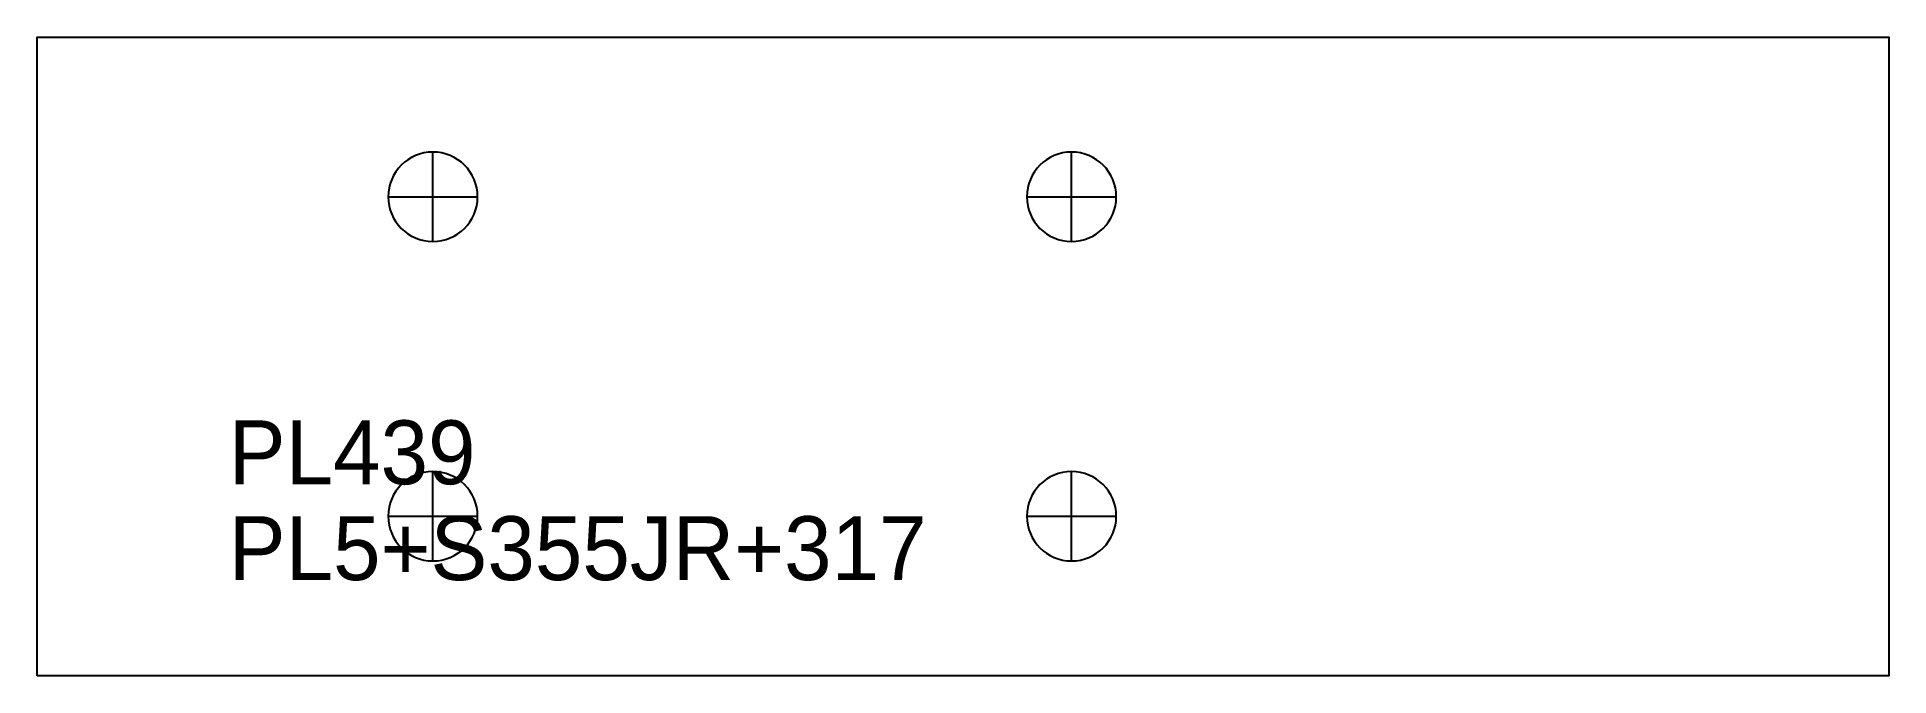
# Model space of a CAD drawing. Extents: x 0 to 290, y 0 to 100.
import ezdxf

# ---------------------------------------------------------------- set-up
doc = ezdxf.new("R2010")
doc.units = 0
for name, color, linetype in [('14', 7, 'CONTINUOUS'), ('CUT', 7, 'CONTINUOUS'), ('SCRIBE', 3, 'CONTINUOUS'), ('TEXT', 7, 'CONTINUOUS')]:
    doc.layers.add(name, color=color, linetype=linetype)

msp = doc.modelspace()

# ---------------------------------------------------------------- linework, layer by layer
at = {"layer": '14', "color": 7, "linetype": 'CONTINUOUS'}
for p, q in [((61.99, 68), (61.99, 82)), ((162, 68), (162, 82)), ((54.99, 75), (68.99, 75)), ((155, 75), (169, 75)), ((61.99, 18), (61.99, 32)), ((162, 18), (162, 32)), ((54.99, 25), (68.99, 25)), ((155, 25), (169, 25))]:
    msp.add_line(p, q, dxfattribs=at)
for points in [[(61.99, 82, 1), (61.99, 68, 1)], [(162, 82, 1), (162, 68, 1)], [(61.99, 32, 1), (61.99, 18, 1)], [(162, 32, 1), (162, 18, 1)]]:
    msp.add_lwpolyline(points, format="xyb", close=True, dxfattribs=at)
at = {"layer": 'CUT', "color": 7, "linetype": 'CONTINUOUS'}
msp.add_lwpolyline([(0, 0), (0, 100), (290, 100), (290, 0)], close=True, dxfattribs=at)

# ---------------------------------------------------------------- texts
at = {"layer": 'SCRIBE', "color": 3}
msp.add_text('PL439', height=10, dxfattribs=at).set_placement((30, 30))
at = {"layer": 'TEXT', "color": 7}
msp.add_text('PL5+S355JR+317', height=10, dxfattribs=at).set_placement((30, 15))

doc.saveas('drawing.dxf')
